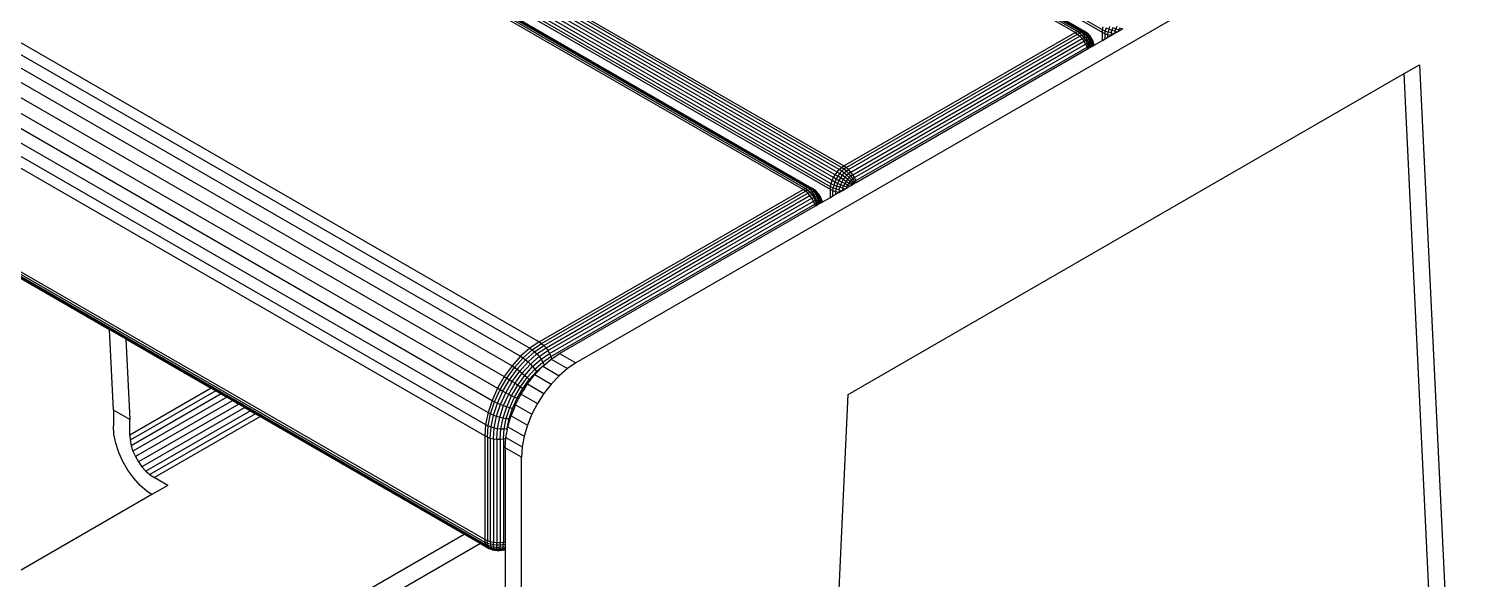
# Model space of a CAD drawing. Header units: millimetres. Extents: x 2144 to 4750, y 92 to 3343.
# Drawn here: x 3927.9 to 4299.5, y 2451 to 2594.3 of the extents above; entities that cross this region are included whole.
import ezdxf

# ---------------------------------------------------------------- set-up
doc = ezdxf.new("R2010")
doc.units = ezdxf.units.MM

msp = doc.modelspace()

# ---------------------------------------------------------------- linework, layer by layer
for p, q in [((4201.03, 2593.69), (3866.69, 2786.81)), ((4201.54, 2593.74), (3866.69, 2786.81)), ((4201.54, 2593.74), (3867.25, 2786.84)), ((4202.02, 2593.68), (3867.25, 2786.84)), ((4207.06, 2594), (3872.6, 2787.1)), ((4199.94, 2593.26), (3865.48, 2786.36)), ((4200.49, 2593.53), (3865.48, 2786.36)), ((4200.49, 2593.53), (3866.09, 2786.66)), ((4201.03, 2593.69), (3866.09, 2786.66)), ((4207.01, 2593.26), (3872.55, 2786.36)), ((4202.02, 2593.68), (3872.55, 2783.95)), ((4202.44, 2593.51), (3872.55, 2783.95)), ((4138.07, 2556.99), (3803.61, 2750.09)), ((4138.63, 2557.62), (3804.16, 2750.72)), ((4139.22, 2558.14), (3804.76, 2751.25)), ((3805.37, 2751.66), (4139.84, 2558.56)), ((3795.98, 2745.99), (4130.44, 2552.89)), ((3796.54, 2746.01), (4131, 2552.91)), ((4136.35, 2553.18), (3801.89, 2746.28)), ((4136.51, 2553.96), (3802.05, 2747.06)), ((4136.77, 2554.75), (3802.31, 2747.85)), ((4137.13, 2555.54), (3802.67, 2748.64)), ((4137.56, 2556.29), (3803.1, 2749.39)), ((4129.23, 2552.44), (3794.77, 2745.54)), ((3795.38, 2745.83), (4129.84, 2552.73)), ((4136.3, 2552.44), (3801.84, 2745.54)), ((3801.84, 2743.12), (4131.5, 2552.79)), ((3726.18, 2705.94), (4060.64, 2512.84)), ((3721.34, 2702.16), (4055.8, 2509.06)), ((3723.72, 2704.27), (4058.18, 2511.17)), ((3719.11, 2699.67), (4053.57, 2506.57)), ((3717.09, 2696.87), (4051.55, 2503.77)), ((3713.93, 2690.7), (4048.39, 2497.6)), ((3715.34, 2693.85), (4049.81, 2500.75)), ((3712.89, 2687.52), (4047.35, 2494.42)), ((3712.25, 2684.4), (4046.71, 2491.3)), ((4046.5, 2488.34), (3712.04, 2681.44)), ((4360.1, 2674.71), (4070.19, 2507.33)), ((4046.5, 2461.4), (3712.04, 2654.5)), ((3712.09, 2653.82), (4046.55, 2460.72)), ((3712.25, 2653.23), (4046.71, 2460.12)), ((3712.51, 2652.73), (4046.97, 2459.63)), ((3787.41, 2609.31), (3948.97, 2516.04)), ((4200.49, 2593.53), (4201.03, 2593.69)), ((4201.03, 2593.69), (4201.54, 2593.74)), ((4201.63, 2593.27), (4201.03, 2593.69)), ((4201.54, 2593.74), (4202.02, 2593.68)), ((4202.13, 2593.32), (4201.54, 2593.74)), ((4202.02, 2593.68), (4202.44, 2593.51)), ((4202.6, 2593.26), (4202.02, 2593.68)), ((4207.01, 2593.26), (4207.06, 2594)), ((4207.06, 2594), (4207.22, 2594.78)), ((4207.73, 2593.67), (4207.06, 2594)), ((4207.68, 2592.94), (4207.73, 2593.67)), ((4207.89, 2594.43), (4207.73, 2593.67)), ((4208.48, 2593.38), (4207.73, 2593.67)), ((4208.63, 2594.11), (4207.89, 2594.43)), ((4208.63, 2594.11), (4208.48, 2593.38)), ((4208.88, 2594.86), (4208.63, 2594.11)), ((4209.44, 2593.83), (4208.63, 2594.11)), ((4209.3, 2593.16), (4209.44, 2593.83)), ((4209.66, 2594.52), (4209.44, 2593.83)), ((4210.27, 2593.59), (4209.44, 2593.83)), ((4210.47, 2594.2), (4209.66, 2594.52)), ((4210.27, 2593.59), (4210.16, 2593.04)), ((4210.27, 2593.59), (4210.47, 2594.2)), ((4210.27, 2593.59), (4210.88, 2593.46)), ((4210.74, 2594.8), (4210.47, 2594.2)), ((4211.29, 2593.91), (4210.47, 2594.2)), ((4210.88, 2593.46), (4211.2, 2593.64)), ((4211.29, 2593.91), (4211.2, 2593.64)), ((4211.2, 2593.64), (4211.54, 2593.84)), ((4211.29, 2593.91), (4211.51, 2594.42)), ((4211.29, 2593.91), (4211.54, 2593.84)), ((4212.08, 2594.15), (4211.51, 2594.42)), ((4211.54, 2593.84), (4212.08, 2594.15)), ((4212.08, 2594.15), (4212.41, 2594.34)), ((4139.84, 2558.56), (4199.94, 2593.26)), ((4140.45, 2558.14), (4200.55, 2592.85)), ((4141.04, 2557.62), (4201.15, 2592.32)), ((4141.6, 2556.99), (4201.71, 2591.69)), ((4142.11, 2556.29), (4202.21, 2590.99)), ((4142.54, 2555.54), (4202.65, 2590.24)), ((4199.94, 2593.26), (4200.49, 2593.53)), ((4199.94, 2593.26), (4200.55, 2592.85)), ((4201.1, 2593.11), (4200.49, 2593.53)), ((4200.55, 2592.85), (4201.1, 2593.11)), ((4200.55, 2592.85), (4201.15, 2592.32)), ((4201.63, 2593.27), (4201.1, 2593.11)), ((4201.67, 2592.57), (4201.1, 2593.11)), ((4201.67, 2592.57), (4201.15, 2592.32)), ((4201.15, 2592.32), (4201.71, 2591.69)), ((4202.13, 2593.32), (4201.63, 2593.27)), ((4202.18, 2592.72), (4201.63, 2593.27)), ((4201.67, 2592.57), (4202.18, 2592.72)), ((4201.67, 2592.57), (4202.19, 2591.93)), ((4202.19, 2591.93), (4201.71, 2591.69)), ((4201.71, 2591.69), (4202.21, 2590.99)), ((4202.66, 2592.77), (4202.13, 2593.32)), ((4202.6, 2593.26), (4202.13, 2593.32)), ((4202.66, 2592.77), (4202.18, 2592.72)), ((4202.65, 2592.07), (4202.18, 2592.72)), ((4202.65, 2592.07), (4202.19, 2591.93)), ((4202.19, 2591.93), (4202.64, 2591.2)), ((4202.64, 2591.2), (4202.21, 2590.99)), ((4202.21, 2590.99), (4202.65, 2590.24)), ((4203.02, 2593.09), (4202.44, 2593.51)), ((4203.1, 2592.71), (4202.6, 2593.26)), ((4203.02, 2593.09), (4202.6, 2593.26)), ((4203.05, 2591.32), (4202.64, 2591.2)), ((4202.64, 2591.2), (4203, 2590.41)), ((4202.65, 2592.07), (4203.1, 2592.11)), ((4202.65, 2592.07), (4203.05, 2591.32)), ((4203, 2590.41), (4202.65, 2590.24)), ((4202.65, 2590.24), (4203, 2589.45)), ((4203.1, 2592.11), (4202.66, 2592.77)), ((4203.1, 2592.71), (4202.66, 2592.77)), ((4203.35, 2590.52), (4203, 2590.41)), ((4203, 2590.41), (4203.28, 2589.59)), ((4203.5, 2592.55), (4203.02, 2593.09)), ((4203.37, 2592.81), (4203.02, 2593.09)), ((4203.44, 2591.36), (4203.05, 2591.32)), ((4203.05, 2591.32), (4203.35, 2590.52)), ((4203.51, 2592.06), (4203.1, 2592.71)), ((4203.5, 2592.55), (4203.1, 2592.71)), ((4203.51, 2592.06), (4203.1, 2592.11)), ((4203.44, 2591.36), (4203.1, 2592.11)), ((4203.68, 2590.55), (4203.35, 2590.52)), ((4203.35, 2590.52), (4203.55, 2589.67)), ((4203.84, 2592.29), (4203.37, 2592.81)), ((4203.44, 2591.36), (4203.68, 2590.55)), ((4203.44, 2591.36), (4203.8, 2591.32)), ((4203.87, 2591.91), (4203.5, 2592.55)), ((4203.84, 2592.29), (4203.5, 2592.55)), ((4203.8, 2591.32), (4203.51, 2592.06)), ((4203.87, 2591.91), (4203.51, 2592.06)), ((4203.68, 2590.55), (4203.8, 2589.69)), ((4203.98, 2590.51), (4203.68, 2590.55)), ((4204.13, 2591.18), (4203.8, 2591.32)), ((4203.98, 2590.51), (4203.8, 2591.32)), ((4204.18, 2591.67), (4203.84, 2592.29)), ((4204.11, 2591.93), (4203.84, 2592.29)), ((4204.13, 2591.18), (4203.87, 2591.91)), ((4204.18, 2591.67), (4203.87, 2591.91)), ((4203.98, 2590.51), (4204.04, 2589.66)), ((4203.98, 2590.51), (4204.25, 2590.4)), ((4204.44, 2591.34), (4204.11, 2591.93)), ((4204.25, 2590.4), (4204.13, 2591.18)), ((4204.4, 2590.97), (4204.13, 2591.18)), ((4204.4, 2590.97), (4204.18, 2591.67)), ((4204.44, 2591.34), (4204.18, 2591.67)), ((4204.49, 2590.22), (4204.25, 2590.4)), ((4204.25, 2589.63), (4204.25, 2590.4)), ((4204.49, 2590.22), (4204.4, 2590.97)), ((4204.63, 2590.68), (4204.4, 2590.97)), ((4204.63, 2590.68), (4204.44, 2591.34)), ((4204.62, 2590.93), (4204.44, 2591.34)), ((4204.45, 2589.74), (4204.49, 2590.22)), ((4204.45, 2589.74), (4204.66, 2589.86)), ((4204.67, 2589.98), (4204.49, 2590.22)), ((4204.79, 2590.32), (4204.62, 2590.93)), ((4204.67, 2589.98), (4204.63, 2590.68)), ((4204.79, 2590.32), (4204.63, 2590.68)), ((4204.66, 2589.86), (4204.67, 2589.98)), ((4204.66, 2589.86), (4204.71, 2589.89)), ((4204.71, 2589.89), (4204.67, 2589.98)), ((4204.71, 2589.89), (4204.8, 2589.94)), ((4204.8, 2589.94), (4204.79, 2590.32)), ((4204.87, 2589.98), (4204.79, 2590.32)), ((4204.8, 2589.94), (4204.87, 2589.98)), ((4204.87, 2589.98), (4207.01, 2591.22)), ((4207.01, 2591.22), (4207.01, 2593.26)), ((4207.68, 2592.94), (4207.01, 2593.26)), ((4207.01, 2591.22), (4207.68, 2591.61)), ((4207.68, 2591.61), (4207.68, 2592.94)), ((4208.43, 2592.69), (4207.68, 2592.94)), ((4207.68, 2591.61), (4208.43, 2592.04)), ((4208.43, 2592.69), (4208.48, 2593.38)), ((4208.43, 2592.04), (4208.43, 2592.69)), ((4209.25, 2592.51), (4208.43, 2592.69)), ((4208.43, 2592.04), (4209.25, 2592.51)), ((4209.3, 2593.16), (4208.48, 2593.38)), ((4209.3, 2593.16), (4209.25, 2592.51)), ((4209.25, 2592.51), (4210.1, 2593)), ((4209.3, 2593.16), (4210.1, 2593)), ((4210.1, 2593), (4210.16, 2593.04)), ((4210.16, 2593.04), (4210.88, 2593.46)), ((4142.9, 2554.75), (4203, 2589.45)), ((4143.05, 2554.29), (4203.15, 2588.99)), ((4203.28, 2589.59), (4203, 2589.45)), ((4203, 2589.45), (4203.15, 2588.99)), ((4203.15, 2588.99), (4203.37, 2589.12)), ((4203.55, 2589.67), (4203.28, 2589.59)), ((4203.28, 2589.59), (4203.37, 2589.12)), ((4203.37, 2589.12), (4203.59, 2589.25)), ((4203.8, 2589.69), (4203.55, 2589.67)), ((4203.55, 2589.67), (4203.59, 2589.25)), ((4203.59, 2589.25), (4203.81, 2589.37)), ((4203.8, 2589.69), (4203.81, 2589.37)), ((4204.04, 2589.66), (4203.8, 2589.69)), ((4203.81, 2589.37), (4204.03, 2589.5)), ((4204.04, 2589.66), (4204.03, 2589.5)), ((4204.03, 2589.5), (4204.2, 2589.6)), ((4204.2, 2589.6), (4204.04, 2589.66)), ((4204.2, 2589.6), (4204.25, 2589.63)), ((4204.25, 2589.63), (4204.45, 2589.74)), ((4140.9, 2499.16), (4285.38, 2582.58)), ((4285.38, 2582.58), (4289.39, 2584.89)), ((4296.67, 2347.87), (4285.38, 2582.58)), ((4289.39, 2584.89), (4303.53, 2290.95)), ((4137.56, 2556.29), (4138.07, 2556.99)), ((4138.07, 2556.99), (4138.63, 2557.62)), ((4138.71, 2556.6), (4138.07, 2556.99)), ((4138.71, 2556.6), (4138.21, 2555.91)), ((4138.63, 2557.62), (4139.22, 2558.14)), ((4139.26, 2557.21), (4138.63, 2557.62)), ((4139.26, 2557.21), (4138.71, 2556.6)), ((4139.38, 2556.14), (4138.71, 2556.6)), ((4139.22, 2558.14), (4139.84, 2558.56)), ((4139.84, 2557.73), (4139.22, 2558.14)), ((4139.84, 2557.73), (4139.26, 2557.21)), ((4139.91, 2556.73), (4139.26, 2557.21)), ((4139.91, 2556.73), (4139.38, 2556.14)), ((4140.45, 2558.14), (4139.84, 2558.56)), ((4140.45, 2558.14), (4139.84, 2557.73)), ((4140.47, 2557.22), (4139.84, 2557.73)), ((4140.47, 2557.22), (4139.91, 2556.73)), ((4140.56, 2556.18), (4139.91, 2556.73)), ((4141.04, 2557.62), (4140.45, 2558.14)), ((4141.04, 2557.62), (4140.47, 2557.22)), ((4141.07, 2556.63), (4140.47, 2557.22)), ((4141.07, 2556.63), (4140.56, 2556.18)), ((4141.6, 2556.99), (4141.04, 2557.62)), ((4141.6, 2556.99), (4141.07, 2556.63)), ((4141.64, 2555.97), (4141.07, 2556.63)), ((4142.11, 2556.29), (4141.6, 2556.99)), ((4129.84, 2552.73), (4129.23, 2552.44)), ((4130.44, 2552.89), (4129.84, 2552.73)), ((4129.84, 2552.73), (4130.45, 2552.31)), ((4131, 2552.91), (4130.44, 2552.89)), ((4131.03, 2552.47), (4130.44, 2552.89)), ((4131.5, 2552.79), (4131, 2552.91)), ((4131, 2552.91), (4131.58, 2552.49)), ((4131.94, 2552.54), (4131.5, 2552.79)), ((4131.5, 2552.79), (4132.08, 2552.37)), ((4136.3, 2552.44), (4136.35, 2553.18)), ((4136.35, 2553.18), (4136.51, 2553.96)), ((4137.02, 2552.84), (4136.35, 2553.18)), ((4136.51, 2553.96), (4136.77, 2554.75)), ((4137.18, 2553.61), (4136.51, 2553.96)), ((4136.77, 2554.75), (4137.13, 2555.54)), ((4137.43, 2554.39), (4136.77, 2554.75)), ((4136.97, 2552.11), (4137.02, 2552.84)), ((4137.18, 2553.61), (4137.02, 2552.84)), ((4137.77, 2552.56), (4137.02, 2552.84)), ((4137.13, 2555.54), (4137.56, 2556.29)), ((4137.78, 2555.17), (4137.13, 2555.54)), ((4137.43, 2554.39), (4137.18, 2553.61)), ((4137.92, 2553.29), (4137.18, 2553.61)), ((4137.78, 2555.17), (4137.43, 2554.39)), ((4138.17, 2554.04), (4137.43, 2554.39)), ((4138.21, 2555.91), (4137.56, 2556.29)), ((4137.92, 2553.29), (4137.77, 2552.56)), ((4138.21, 2555.91), (4137.78, 2555.17)), ((4138.5, 2554.78), (4137.78, 2555.17)), ((4138.17, 2554.04), (4137.92, 2553.29)), ((4138.73, 2553.01), (4137.92, 2553.29)), ((4138.5, 2554.78), (4138.17, 2554.04)), ((4138.95, 2553.69), (4138.17, 2554.04)), ((4138.91, 2555.49), (4138.21, 2555.91)), ((4138.91, 2555.49), (4138.5, 2554.78)), ((4139.26, 2554.38), (4138.5, 2554.78)), ((4138.59, 2552.33), (4138.73, 2553.01)), ((4138.95, 2553.69), (4138.73, 2553.01)), ((4139.56, 2552.77), (4138.73, 2553.01)), ((4139.38, 2556.14), (4138.91, 2555.49)), ((4139.64, 2555.03), (4138.91, 2555.49)), ((4139.26, 2554.38), (4138.95, 2553.69)), ((4139.76, 2553.38), (4138.95, 2553.69)), ((4139.64, 2555.03), (4139.26, 2554.38)), ((4140.03, 2553.98), (4139.26, 2554.38)), ((4140.07, 2555.64), (4139.38, 2556.14)), ((4139.56, 2552.77), (4139.45, 2552.21)), ((4139.56, 2552.77), (4139.76, 2553.38)), ((4139.56, 2552.77), (4140.17, 2552.63)), ((4140.07, 2555.64), (4139.64, 2555.03)), ((4140.37, 2554.56), (4139.64, 2555.03)), ((4140.03, 2553.98), (4139.76, 2553.38)), ((4140.58, 2553.09), (4139.76, 2553.38)), ((4140.37, 2554.56), (4140.03, 2553.98)), ((4140.8, 2553.6), (4140.03, 2553.98)), ((4140.56, 2556.18), (4140.07, 2555.64)), ((4140.75, 2555.09), (4140.07, 2555.64)), ((4140.17, 2552.63), (4140.48, 2552.81)), ((4140.75, 2555.09), (4140.37, 2554.56)), ((4141.08, 2554.08), (4140.37, 2554.56)), ((4140.58, 2553.09), (4140.48, 2552.81)), ((4140.48, 2552.81), (4140.83, 2553.01)), ((4141.18, 2555.57), (4140.56, 2556.18)), ((4140.58, 2553.09), (4140.8, 2553.6)), ((4140.58, 2553.09), (4140.83, 2553.01)), ((4141.18, 2555.57), (4140.75, 2555.09)), ((4141.41, 2554.53), (4140.75, 2555.09)), ((4141.08, 2554.08), (4140.8, 2553.6)), ((4141.37, 2553.32), (4140.8, 2553.6)), ((4140.83, 2553.01), (4141.37, 2553.32)), ((4141.41, 2554.53), (4141.08, 2554.08)), ((4141.76, 2553.62), (4141.08, 2554.08)), ((4141.64, 2555.97), (4141.18, 2555.57)), ((4141.77, 2554.93), (4141.18, 2555.57)), ((4141.37, 2553.32), (4141.7, 2553.51)), ((4141.77, 2554.93), (4141.41, 2554.53)), ((4142.01, 2553.97), (4141.41, 2554.53)), ((4142.11, 2556.29), (4141.64, 2555.97)), ((4142.15, 2555.27), (4141.64, 2555.97)), ((4141.7, 2553.51), (4141.76, 2553.62)), ((4141.7, 2553.51), (4141.82, 2553.58)), ((4142.01, 2553.97), (4141.76, 2553.62)), ((4141.82, 2553.58), (4141.76, 2553.62)), ((4142.15, 2555.27), (4141.77, 2554.93)), ((4142.29, 2554.28), (4141.77, 2554.93)), ((4141.82, 2553.58), (4142.19, 2553.79)), ((4142.29, 2554.28), (4142.01, 2553.97)), ((4142.19, 2553.79), (4142.01, 2553.97)), ((4142.54, 2555.54), (4142.11, 2556.29)), ((4142.54, 2555.54), (4142.15, 2555.27)), ((4142.59, 2554.54), (4142.15, 2555.27)), ((4142.19, 2553.79), (4142.5, 2553.98)), ((4142.59, 2554.54), (4142.29, 2554.28)), ((4142.5, 2553.98), (4142.29, 2554.28)), ((4142.5, 2553.98), (4142.79, 2554.14)), ((4142.9, 2554.75), (4142.54, 2555.54)), ((4142.9, 2554.75), (4142.59, 2554.54)), ((4142.79, 2554.14), (4142.59, 2554.54)), ((4142.79, 2554.14), (4143.05, 2554.29)), ((4143.05, 2554.29), (4142.9, 2554.75)), ((4060.64, 2512.84), (4129.23, 2552.44)), ((4061.25, 2512.42), (4129.84, 2552.02)), ((4061.85, 2511.89), (4130.44, 2551.49)), ((4062.41, 2511.27), (4131, 2550.87)), ((4062.91, 2510.57), (4131.5, 2550.17)), ((4063.35, 2509.81), (4131.94, 2549.41)), ((4129.84, 2552.02), (4129.23, 2552.44)), ((4129.84, 2552.02), (4130.45, 2552.31)), ((4130.44, 2551.49), (4129.84, 2552.02)), ((4130.44, 2551.49), (4131.02, 2551.77)), ((4131, 2550.87), (4130.44, 2551.49)), ((4130.45, 2552.31), (4131.03, 2552.47)), ((4130.45, 2552.31), (4131.02, 2551.77)), ((4131, 2550.87), (4131.53, 2551.12)), ((4131.5, 2550.17), (4131, 2550.87)), ((4131.02, 2551.77), (4131.57, 2551.92)), ((4131.02, 2551.77), (4131.53, 2551.12)), ((4131.03, 2552.47), (4131.58, 2552.49)), ((4131.57, 2551.92), (4131.03, 2552.47)), ((4131.5, 2550.17), (4131.97, 2550.39)), ((4131.94, 2549.41), (4131.5, 2550.17)), ((4131.53, 2551.12), (4132.04, 2551.26)), ((4131.53, 2551.12), (4131.97, 2550.39)), ((4131.57, 2551.92), (4132.1, 2551.94)), ((4132.04, 2551.26), (4131.57, 2551.92)), ((4131.58, 2552.49), (4132.08, 2552.37)), ((4131.58, 2552.49), (4132.1, 2551.94)), ((4132.51, 2552.12), (4131.94, 2552.54)), ((4131.94, 2549.41), (4132.33, 2549.6)), ((4132.29, 2548.63), (4131.94, 2549.41)), ((4131.97, 2550.39), (4132.43, 2550.52)), ((4131.97, 2550.39), (4132.33, 2549.6)), ((4132.04, 2551.26), (4132.53, 2551.28)), ((4132.43, 2550.52), (4132.04, 2551.26)), ((4132.08, 2552.37), (4132.51, 2552.12)), ((4132.08, 2552.37), (4132.57, 2551.83)), ((4132.1, 2551.94), (4132.57, 2551.83)), ((4132.1, 2551.94), (4132.53, 2551.28)), ((4132.33, 2549.6), (4132.71, 2549.71)), ((4132.33, 2549.6), (4132.6, 2548.77)), ((4132.43, 2550.52), (4132.86, 2550.53)), ((4132.71, 2549.71), (4132.43, 2550.52)), ((4132.51, 2552.12), (4132.86, 2551.75)), ((4132.53, 2551.28), (4132.96, 2551.18)), ((4132.53, 2551.28), (4132.86, 2550.53)), ((4132.57, 2551.83), (4132.98, 2551.59)), ((4132.57, 2551.83), (4132.96, 2551.18)), ((4132.71, 2549.71), (4133.07, 2549.72)), ((4132.9, 2548.85), (4132.71, 2549.71)), ((4132.86, 2551.75), (4132.98, 2551.59)), ((4132.86, 2550.53), (4133.24, 2550.44)), ((4132.86, 2550.53), (4133.07, 2549.72)), ((4132.96, 2551.18), (4133.34, 2550.96)), ((4132.96, 2551.18), (4133.24, 2550.44)), ((4133.34, 2550.96), (4132.98, 2551.59)), ((4132.98, 2551.59), (4133.32, 2551.24)), ((4133.07, 2549.72), (4133.4, 2549.64)), ((4133.07, 2549.72), (4133.17, 2548.86)), ((4133.24, 2550.44), (4133.58, 2550.25)), ((4133.24, 2550.44), (4133.4, 2549.64)), ((4133.32, 2551.24), (4133.65, 2550.63)), ((4133.58, 2550.25), (4133.34, 2550.96)), ((4133.34, 2550.96), (4133.65, 2550.63)), ((4133.4, 2549.64), (4133.68, 2549.48)), ((4133.4, 2549.64), (4133.43, 2548.81)), ((4133.68, 2549.48), (4133.58, 2550.25)), ((4133.58, 2550.25), (4133.85, 2549.96)), ((4133.65, 2550.63), (4133.87, 2550.2)), ((4133.65, 2550.63), (4133.85, 2549.96)), ((4133.65, 2548.87), (4133.68, 2549.48)), ((4133.65, 2548.87), (4133.88, 2549)), ((4133.68, 2549.48), (4133.91, 2549.24)), ((4133.85, 2549.96), (4134.05, 2549.58)), ((4133.85, 2549.96), (4133.91, 2549.24)), ((4133.87, 2550.2), (4134.05, 2549.58)), ((4133.91, 2549.24), (4133.88, 2549)), ((4133.88, 2549), (4134, 2549.07)), ((4133.91, 2549.24), (4134, 2549.07)), ((4134, 2549.07), (4134.07, 2549.11)), ((4134.05, 2549.58), (4134.16, 2549.16)), ((4134.05, 2549.58), (4134.07, 2549.11)), ((4134.07, 2549.11), (4134.16, 2549.16)), ((4134.16, 2549.16), (4136.3, 2550.4)), ((4136.3, 2550.4), (4136.3, 2552.44)), ((4136.97, 2552.11), (4136.3, 2552.44)), ((4136.3, 2550.4), (4136.97, 2550.78)), ((4136.97, 2550.78), (4136.97, 2552.11)), ((4137.72, 2551.86), (4136.97, 2552.11)), ((4136.97, 2550.78), (4137.72, 2551.22)), ((4137.72, 2551.86), (4137.77, 2552.56)), ((4137.72, 2551.22), (4137.72, 2551.86)), ((4138.54, 2551.69), (4137.72, 2551.86)), ((4137.72, 2551.22), (4138.54, 2551.69)), ((4138.59, 2552.33), (4137.77, 2552.56)), ((4138.59, 2552.33), (4138.54, 2551.69)), ((4138.54, 2551.69), (4139.39, 2552.18)), ((4138.59, 2552.33), (4139.39, 2552.18)), ((4139.39, 2552.18), (4139.45, 2552.21)), ((4139.45, 2552.21), (4140.17, 2552.63)), ((4063.7, 2509.03), (4132.29, 2548.63)), ((4065.94, 2509.77), (4132.44, 2548.17)), ((4132.29, 2548.63), (4132.6, 2548.77)), ((4132.44, 2548.17), (4132.29, 2548.63)), ((4132.44, 2548.17), (4132.69, 2548.31)), ((4132.6, 2548.77), (4132.9, 2548.85)), ((4132.6, 2548.77), (4132.69, 2548.31)), ((4132.69, 2548.31), (4132.93, 2548.45)), ((4132.9, 2548.85), (4133.17, 2548.86)), ((4132.93, 2548.45), (4132.9, 2548.85)), ((4132.93, 2548.45), (4133.17, 2548.59)), ((4133.17, 2548.86), (4133.43, 2548.81)), ((4133.17, 2548.86), (4133.17, 2548.59)), ((4133.17, 2548.59), (4133.42, 2548.73)), ((4133.43, 2548.81), (4133.42, 2548.73)), ((4133.42, 2548.73), (4133.49, 2548.77)), ((4133.43, 2548.81), (4133.49, 2548.77)), ((4133.49, 2548.77), (4133.65, 2548.87)), ((3949.98, 2495.08), (3948.97, 2516.04)), ((3948.97, 2516.04), (3953.21, 2513.59)), ((3953.21, 2513.59), (3954.22, 2492.63)), ((3953.21, 2513.59), (3975.4, 2500.78)), ((4060.64, 2512.84), (4058.18, 2511.17)), ((4058.81, 2510.76), (4061.25, 2512.42)), ((4059.43, 2510.25), (4061.85, 2511.89)), ((4060.64, 2512.84), (4061.25, 2512.42)), ((4061.25, 2512.42), (4061.85, 2511.89)), ((4061.85, 2511.89), (4062.41, 2511.27)), ((4055.8, 2509.06), (4053.57, 2506.57)), ((4054.21, 2506.17), (4056.43, 2508.66)), ((4054.88, 2505.72), (4057.08, 2508.17)), ((4058.18, 2511.17), (4055.8, 2509.06)), ((4055.8, 2509.06), (4056.43, 2508.66)), ((4056.43, 2508.66), (4058.81, 2510.76)), ((4056.43, 2508.66), (4057.08, 2508.17)), ((4057.08, 2508.17), (4059.43, 2510.25)), ((4057.08, 2508.17), (4057.73, 2507.62)), ((4057.73, 2507.62), (4060.03, 2509.66)), ((4058.18, 2511.17), (4058.81, 2510.76)), ((4058.36, 2507.01), (4060.6, 2509)), ((4058.81, 2510.76), (4059.43, 2510.25)), ((4058.94, 2506.37), (4061.11, 2508.3)), ((4059.43, 2510.25), (4060.03, 2509.66)), ((4060.03, 2509.66), (4062.41, 2511.27)), ((4060.03, 2509.66), (4060.6, 2509)), ((4060.6, 2509), (4062.91, 2510.57)), ((4060.6, 2509), (4061.11, 2508.3)), ((4061.11, 2508.3), (4063.35, 2509.81)), ((4061.11, 2508.3), (4061.55, 2507.57)), ((4061.55, 2507.57), (4063.7, 2509.03)), ((4062.41, 2511.27), (4062.91, 2510.57)), ((4062.48, 2507.22), (4063.73, 2508.3)), ((4062.91, 2510.57), (4063.35, 2509.81)), ((4063.35, 2509.81), (4063.7, 2509.03)), ((4063.7, 2509.03), (4063.9, 2508.41)), ((4063.73, 2508.3), (4063.9, 2508.41)), ((4063.73, 2508.3), (4067.97, 2505.85)), ((4063.9, 2508.41), (4065.94, 2509.77)), ((4065.94, 2509.77), (4070.19, 2507.33)), ((4053.57, 2506.57), (4051.55, 2503.77)), ((4052.2, 2503.39), (4054.21, 2506.17)), ((4052.9, 2502.96), (4054.88, 2505.72)), ((4053.57, 2506.57), (4054.21, 2506.17)), ((4053.62, 2502.5), (4055.57, 2505.21)), ((4054.21, 2506.17), (4054.88, 2505.72)), ((4054.35, 2502.03), (4056.25, 2504.67)), ((4054.88, 2505.72), (4055.57, 2505.21)), ((4055.57, 2505.21), (4057.73, 2507.62)), ((4055.57, 2505.21), (4056.25, 2504.67)), ((4056.25, 2504.67), (4058.36, 2507.01)), ((4056.25, 2504.67), (4056.91, 2504.1)), ((4056.91, 2504.1), (4058.94, 2506.37)), ((4057.51, 2503.54), (4059.47, 2505.72)), ((4057.73, 2507.62), (4058.36, 2507.01)), ((4058.05, 2502.99), (4059.92, 2505.08)), ((4058.36, 2507.01), (4058.94, 2506.37)), ((4058.94, 2506.37), (4059.47, 2505.72)), ((4059.47, 2505.72), (4061.55, 2507.57)), ((4059.47, 2505.72), (4059.92, 2505.08)), ((4059.52, 2504.29), (4060.05, 2504.85)), ((4059.92, 2505.08), (4061.91, 2506.84)), ((4059.92, 2505.08), (4060.05, 2504.85)), ((4060.05, 2504.85), (4061.57, 2506.45)), ((4061.55, 2507.57), (4061.91, 2506.84)), ((4061.57, 2506.45), (4061.94, 2506.76)), ((4061.57, 2506.45), (4065.82, 2504)), ((4061.91, 2506.84), (4062.48, 2507.22)), ((4061.91, 2506.84), (4061.94, 2506.76)), ((4061.94, 2506.76), (4062.48, 2507.22)), ((4067.97, 2505.85), (4065.82, 2504)), ((4070.19, 2507.33), (4067.97, 2505.85)), ((3975.4, 2500.78), (3954.22, 2488.55)), ((3975.4, 2500.78), (3976.6, 2500.08)), ((4049.81, 2500.75), (4048.39, 2497.6)), ((4051.55, 2503.77), (4049.81, 2500.75)), ((4049.81, 2500.75), (4050.46, 2500.38)), ((4050.46, 2500.38), (4052.2, 2503.39)), ((4051.18, 2499.99), (4052.9, 2502.96)), ((4051.55, 2503.77), (4052.2, 2503.39)), ((4051.94, 2499.59), (4053.62, 2502.5)), ((4052.2, 2503.39), (4052.9, 2502.96)), ((4052.71, 2499.19), (4054.35, 2502.03)), ((4052.9, 2502.96), (4053.62, 2502.5)), ((4053.48, 2498.81), (4055.07, 2501.56)), ((4053.62, 2502.5), (4054.35, 2502.03)), ((4054.22, 2498.45), (4055.75, 2501.09)), ((4054.35, 2502.03), (4055.07, 2501.56)), ((4055.07, 2501.56), (4056.91, 2504.1)), ((4055.07, 2501.56), (4055.75, 2501.09)), ((4055.75, 2501.09), (4057.51, 2503.54)), ((4055.75, 2501.09), (4056.37, 2500.66)), ((4056.37, 2500.66), (4058.05, 2502.99)), ((4056.7, 2500.41), (4057.63, 2501.86)), ((4056.91, 2504.1), (4057.51, 2503.54)), ((4057.51, 2503.54), (4058.05, 2502.99)), ((4057.63, 2501.86), (4058.3, 2502.72)), ((4057.63, 2501.86), (4061.87, 2499.41)), ((4058.05, 2502.99), (4058.3, 2502.72)), ((4058.3, 2502.72), (4059.52, 2504.29)), ((4059.52, 2504.29), (4063.77, 2501.84)), ((4063.77, 2501.84), (4061.87, 2499.41)), ((4065.82, 2504), (4063.77, 2501.84)), ((3976.6, 2500.08), (3954.32, 2487.21)), ((3977.96, 2499.3), (3954.6, 2485.81)), ((3979.44, 2498.45), (3955.07, 2484.38)), ((3980.98, 2497.55), (3955.71, 2482.96)), ((3976.6, 2500.08), (3977.96, 2499.3)), ((3977.96, 2499.3), (3979.44, 2498.45)), ((3979.44, 2498.45), (3980.98, 2497.55)), ((3980.98, 2497.55), (3982.55, 2496.65)), ((4048.39, 2497.6), (4047.35, 2494.42)), ((4048.01, 2494.07), (4049.05, 2497.24)), ((4048.39, 2497.6), (4049.05, 2497.24)), ((4049.05, 2497.24), (4050.46, 2500.38)), ((4049.05, 2497.24), (4049.79, 2496.89)), ((4049.79, 2496.89), (4051.18, 2499.99)), ((4050.46, 2500.38), (4051.18, 2499.99)), ((4050.57, 2496.54), (4051.94, 2499.59)), ((4051.18, 2499.99), (4051.94, 2499.59)), ((4051.38, 2496.22), (4052.71, 2499.19)), ((4051.94, 2499.59), (4052.71, 2499.19)), ((4052.19, 2495.94), (4053.48, 2498.81)), ((4052.71, 2499.19), (4053.48, 2498.81)), ((4052.98, 2495.7), (4054.22, 2498.45)), ((4053.48, 2498.81), (4054.22, 2498.45)), ((4053.73, 2495.5), (4054.91, 2498.13)), ((4054.22, 2498.45), (4054.91, 2498.13)), ((4054.5, 2496.44), (4055.29, 2497.96)), ((4054.91, 2498.13), (4056.37, 2500.66)), ((4054.91, 2498.13), (4055.29, 2497.96)), ((4055.29, 2497.96), (4055.94, 2499.22)), ((4055.94, 2499.22), (4056.7, 2500.41)), ((4055.94, 2499.22), (4060.19, 2496.77)), ((4056.37, 2500.66), (4056.7, 2500.41)), ((4061.87, 2499.41), (4060.19, 2496.77)), ((4129.66, 2252.62), (4140.9, 2499.16)), ((3954.22, 2492.63), (3949.98, 2495.08)), ((3949.98, 2495.08), (3949.98, 2491)), ((3982.55, 2496.65), (3956.49, 2481.6)), ((3984.1, 2495.76), (3957.4, 2480.34)), ((3985.57, 2494.91), (3958.41, 2479.22)), ((3986.93, 2494.12), (3959.48, 2478.27)), ((3960.58, 2477.52), (3988.13, 2493.43)), ((3982.55, 2496.65), (3984.1, 2495.76)), ((3984.1, 2495.76), (3985.57, 2494.91)), ((3985.57, 2494.91), (3986.93, 2494.12)), ((3986.93, 2494.12), (3988.13, 2493.43)), ((3988.13, 2493.43), (4041.16, 2462.81)), ((4047.35, 2494.42), (4046.71, 2491.3)), ((4047.35, 2494.42), (4048.01, 2494.07)), ((4047.38, 2490.97), (4048.01, 2494.07)), ((4048.01, 2494.07), (4048.76, 2493.75)), ((4048.13, 2490.68), (4048.76, 2493.75)), ((4048.76, 2493.75), (4049.79, 2496.89)), ((4048.76, 2493.75), (4049.56, 2493.47)), ((4048.95, 2490.46), (4049.56, 2493.47)), ((4049.56, 2493.47), (4050.57, 2496.54)), ((4049.56, 2493.47), (4050.4, 2493.23)), ((4049.79, 2496.89), (4050.57, 2496.54)), ((4049.8, 2490.29), (4050.4, 2493.23)), ((4050.4, 2493.23), (4051.38, 2496.22)), ((4050.4, 2493.23), (4051.25, 2493.04)), ((4050.57, 2496.54), (4051.38, 2496.22)), ((4051.25, 2493.04), (4052.19, 2495.94)), ((4051.38, 2496.22), (4052.19, 2495.94)), ((4052.07, 2492.91), (4052.98, 2495.7)), ((4052.19, 2495.94), (4052.98, 2495.7)), ((4052.86, 2492.84), (4053.73, 2495.5)), ((4052.98, 2495.7), (4053.73, 2495.5)), ((4053.12, 2492.84), (4053.34, 2493.58)), ((4053.34, 2493.58), (4054.09, 2495.43)), ((4053.34, 2493.58), (4057.58, 2491.13)), ((4053.73, 2495.5), (4054.09, 2495.43)), ((4054.09, 2495.43), (4054.5, 2496.44)), ((4054.5, 2496.44), (4058.74, 2493.99)), ((4058.74, 2493.99), (4057.58, 2491.13)), ((4060.19, 2496.77), (4058.74, 2493.99)), ((3950.14, 2488.78), (3949.98, 2491)), ((3954.22, 2488.55), (3954.22, 2492.63)), ((4046.71, 2491.3), (4046.5, 2488.34)), ((4046.71, 2491.3), (4047.38, 2490.97)), ((4047.17, 2488.02), (4047.38, 2490.97)), ((4047.38, 2490.97), (4048.13, 2490.68)), ((4047.92, 2487.77), (4048.13, 2490.68)), ((4048.13, 2490.68), (4048.95, 2490.46)), ((4048.74, 2487.59), (4048.95, 2490.46)), ((4048.95, 2490.46), (4049.8, 2490.29)), ((4049.6, 2487.51), (4049.8, 2490.29)), ((4049.8, 2490.29), (4050.66, 2490.2)), ((4050.47, 2487.51), (4050.66, 2490.2)), ((4050.66, 2490.2), (4051.25, 2493.04)), ((4050.66, 2490.2), (4051.52, 2490.18)), ((4051.25, 2493.04), (4052.07, 2492.91)), ((4051.33, 2487.59), (4051.52, 2490.18)), ((4051.52, 2490.18), (4052.07, 2492.91)), ((4051.52, 2490.18), (4052.33, 2490.24)), ((4051.97, 2487.93), (4052.28, 2489.56)), ((4052.07, 2492.91), (4052.86, 2492.84)), ((4052.28, 2489.56), (4052.41, 2490.25)), ((4052.28, 2489.56), (4052.33, 2490.24)), ((4052.33, 2490.24), (4052.86, 2492.84)), ((4052.33, 2490.24), (4052.41, 2490.25)), ((4052.41, 2490.25), (4052.49, 2490.73)), ((4052.49, 2490.73), (4053.12, 2492.84)), ((4052.49, 2490.73), (4056.74, 2488.28)), ((4052.86, 2492.84), (4053.12, 2492.84)), ((4057.58, 2491.13), (4056.74, 2488.28)), ((3950.62, 2486.44), (3950.14, 2488.78)), ((3951.4, 2484.05), (3950.62, 2486.44)), ((3954.22, 2488.55), (3954.32, 2487.21)), ((3954.32, 2487.21), (3954.6, 2485.81)), ((3954.6, 2485.81), (3955.07, 2484.38)), ((4047.17, 2488.02), (4046.5, 2488.34)), ((4046.5, 2488.34), (4046.5, 2461.4)), ((4047.17, 2488.02), (4047.92, 2487.77)), ((4047.17, 2488.02), (4047.17, 2461.07)), ((4047.92, 2487.77), (4048.74, 2487.59)), ((4047.92, 2487.77), (4047.92, 2460.82)), ((4048.74, 2487.59), (4049.6, 2487.51)), ((4048.74, 2487.59), (4048.74, 2460.65)), ((4049.6, 2487.51), (4050.47, 2487.51)), ((4049.6, 2487.51), (4049.6, 2460.56)), ((4050.47, 2487.51), (4051.33, 2487.59)), ((4050.47, 2487.51), (4050.47, 2460.56)), ((4051.33, 2487.59), (4051.96, 2487.73)), ((4051.33, 2487.59), (4051.33, 2460.65)), ((4051.8, 2485.28), (4051.96, 2487.73)), ((4051.96, 2487.73), (4051.97, 2487.93)), ((4051.97, 2487.93), (4056.22, 2485.49)), ((4056.74, 2488.28), (4056.22, 2485.49)), ((3952.46, 2481.69), (3951.4, 2484.05)), ((3955.07, 2484.38), (3955.71, 2482.96)), ((3955.71, 2482.96), (3956.49, 2481.6)), ((4056.04, 2482.83), (4051.8, 2485.28)), ((4051.8, 2485.28), (4051.8, 2460.75)), ((4056.22, 2485.49), (4056.04, 2482.83)), ((4056.04, 2145.88), (4056.04, 2482.83)), ((3953.77, 2479.43), (3952.46, 2481.69)), ((3955.28, 2477.33), (3953.77, 2479.43)), ((3956.49, 2481.6), (3957.4, 2480.34)), ((3957.4, 2480.34), (3958.41, 2479.22)), ((3958.41, 2479.22), (3959.48, 2478.27)), ((3956.96, 2475.46), (3955.28, 2477.33)), ((3958.74, 2473.87), (3956.96, 2475.46)), ((3959.48, 2478.27), (3960.58, 2477.52)), ((3964.12, 2475.48), (3959.93, 2473.07)), ((3964.12, 2475.48), (3960.58, 2477.52)), ((3959.93, 2473.07), (3787.34, 2373.42)), ((3959.93, 2473.07), (3958.74, 2473.87)), ((3787.34, 2316.27), (4041.16, 2462.81)), ((4045.41, 2460.36), (3787.34, 2311.37)), ((4041.16, 2462.81), (4045.41, 2460.36)), ((4045.41, 2460.36), (4047.32, 2459.25)), ((4046.5, 2461.4), (4046.55, 2460.72)), ((4047.17, 2461.07), (4046.5, 2461.4)), ((4046.55, 2460.72), (4046.71, 2460.12)), ((4047.21, 2460.4), (4046.55, 2460.72)), ((4046.71, 2460.12), (4046.97, 2459.63)), ((4047.34, 2459.82), (4046.71, 2460.12)), ((4047.92, 2460.82), (4047.17, 2461.07)), ((4047.21, 2460.4), (4047.17, 2461.07)), ((4047.95, 2460.15), (4047.21, 2460.4)), ((4047.34, 2459.82), (4047.21, 2460.4)), ((4048.05, 2459.58), (4047.34, 2459.82)), ((4047.55, 2459.35), (4047.34, 2459.82)), ((4048.74, 2460.65), (4047.92, 2460.82)), ((4047.92, 2460.82), (4047.95, 2460.15)), ((4047.95, 2460.15), (4048.05, 2459.58)), ((4048.76, 2459.98), (4047.95, 2460.15)), ((4049.6, 2460.56), (4048.74, 2460.65)), ((4048.76, 2459.98), (4048.74, 2460.65)), ((4049.6, 2459.9), (4048.76, 2459.98)), ((4048.82, 2459.42), (4048.76, 2459.98)), ((4050.47, 2460.56), (4049.6, 2460.56)), ((4049.6, 2459.9), (4049.6, 2460.56)), ((4050.46, 2459.9), (4049.6, 2459.9)), ((4049.62, 2459.34), (4049.6, 2459.9)), ((4050.46, 2459.9), (4050.44, 2459.34)), ((4050.47, 2460.56), (4050.46, 2459.9)), ((4051.31, 2459.98), (4050.46, 2459.9)), ((4051.33, 2460.65), (4050.47, 2460.56)), ((4051.25, 2459.42), (4051.31, 2459.98)), ((4051.31, 2459.98), (4051.33, 2460.65)), ((4051.8, 2460.09), (4051.31, 2459.98)), ((4051.33, 2460.65), (4051.8, 2460.75)), ((4051.8, 2460.75), (4051.8, 2460.09)), ((4051.8, 2460.09), (4051.8, 2459.54)), ((4046.97, 2459.63), (4047.32, 2459.25)), ((4047.55, 2459.35), (4046.97, 2459.63)), ((4047.32, 2459.25), (4047.76, 2459)), ((4047.84, 2459), (4047.32, 2459.25)), ((4048.2, 2459.13), (4047.55, 2459.35)), ((4047.84, 2459), (4047.55, 2459.35)), ((4048.19, 2458.79), (4047.76, 2459)), ((4048.41, 2458.81), (4047.84, 2459)), ((4048.19, 2458.79), (4047.84, 2459)), ((4048.05, 2459.58), (4048.2, 2459.13)), ((4048.82, 2459.42), (4048.05, 2459.58)), ((4048.67, 2458.63), (4048.19, 2458.79)), ((4048.2, 2459.13), (4048.41, 2458.81)), ((4048.91, 2458.98), (4048.2, 2459.13)), ((4048.41, 2458.81), (4048.67, 2458.63)), ((4049.04, 2458.68), (4048.41, 2458.81)), ((4049.2, 2458.52), (4048.67, 2458.63)), ((4049.62, 2459.34), (4048.82, 2459.42)), ((4048.91, 2458.98), (4048.82, 2459.42)), ((4049.66, 2458.91), (4048.91, 2458.98)), ((4049.04, 2458.68), (4048.91, 2458.98)), ((4049.7, 2458.61), (4049.04, 2458.68)), ((4049.2, 2458.52), (4049.04, 2458.68)), ((4049.75, 2458.46), (4049.2, 2458.52)), ((4050.44, 2459.34), (4049.62, 2459.34)), ((4049.66, 2458.91), (4049.62, 2459.34)), ((4050.41, 2458.91), (4049.66, 2458.91)), ((4049.7, 2458.61), (4049.66, 2458.91)), ((4050.37, 2458.61), (4049.7, 2458.61)), ((4049.75, 2458.46), (4049.7, 2458.61)), ((4050.31, 2458.46), (4049.75, 2458.46)), ((4050.37, 2458.61), (4050.31, 2458.46)), ((4050.86, 2458.52), (4050.31, 2458.46)), ((4050.41, 2458.91), (4050.37, 2458.61)), ((4051.02, 2458.68), (4050.37, 2458.61)), ((4050.44, 2459.34), (4050.41, 2458.91)), ((4051.15, 2458.98), (4050.41, 2458.91)), ((4051.25, 2459.42), (4050.44, 2459.34)), ((4050.86, 2458.52), (4051.02, 2458.68)), ((4051.39, 2458.63), (4050.86, 2458.52)), ((4051.02, 2458.68), (4051.15, 2458.98)), ((4051.65, 2458.81), (4051.02, 2458.68)), ((4051.15, 2458.98), (4051.25, 2459.42)), ((4051.8, 2459.12), (4051.15, 2458.98)), ((4051.8, 2459.54), (4051.25, 2459.42)), ((4051.39, 2458.63), (4051.65, 2458.81)), ((4051.8, 2458.77), (4051.39, 2458.63)), ((4051.65, 2458.81), (4051.8, 2459.04)), ((4051.8, 2458.86), (4051.65, 2458.81)), ((4051.8, 2459.54), (4051.8, 2459.12)), ((4051.8, 2459.12), (4051.8, 2459.04)), ((4051.8, 2459.04), (4051.8, 2458.86)), ((4051.8, 2458.86), (4051.8, 2458.77)), ((4051.8, 2458.77), (4051.8, 2207.67))]:
    msp.add_line(p, q)

doc.saveas('drawing.dxf')
